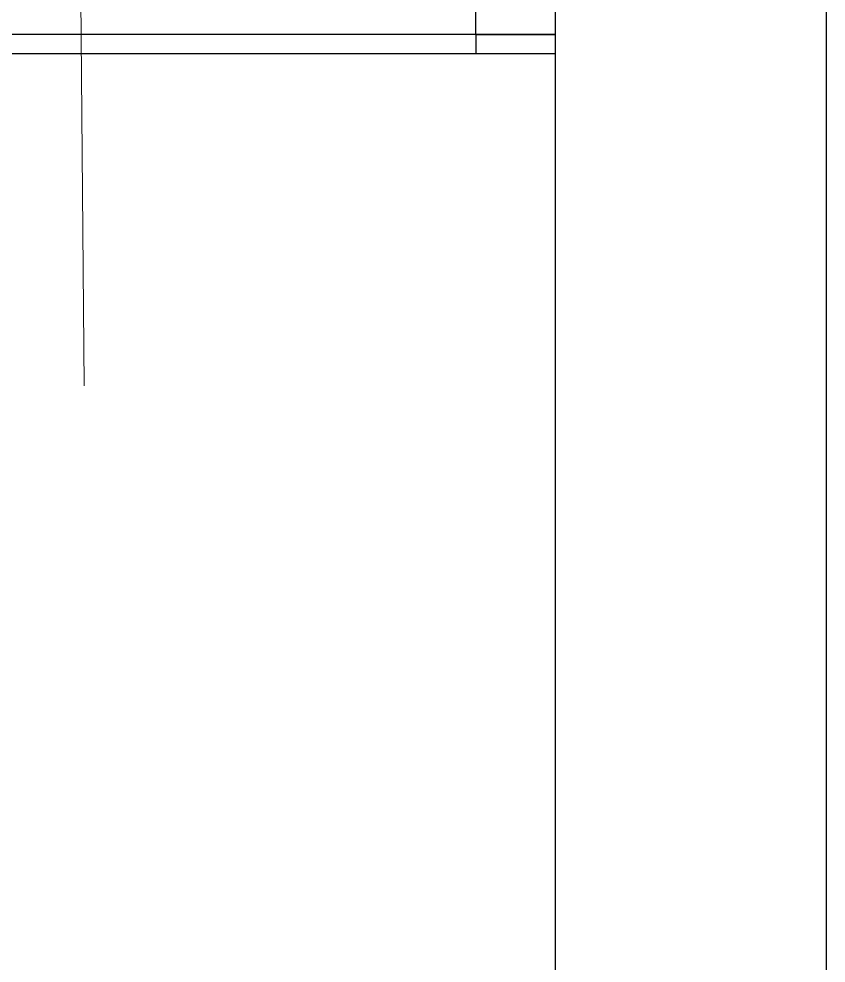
# Model space of a CAD drawing. Header units: millimetres. Extents: x -23083795 to 376618, y 113268 to 3804440.
# Drawn here: x 225362.8 to 225553.7, y 121072.8 to 121296.2 of the extents above; entities that cross this region are included whole.
import ezdxf

# ---------------------------------------------------------------- set-up
doc = ezdxf.new("R2010")
doc.units = ezdxf.units.MM
doc.header["$LTSCALE"] = 6
doc.linetypes.add('CENTER', pattern=[50.8, 31.75, -6.35, 6.35, -6.35])
doc.layers.add('duong tam', color=30, linetype='CENTER', lineweight=5)

msp = doc.modelspace()

# ---------------------------------------------------------------- linework, layer by layer
at = {"color": 2, "lineweight": -3, "ltscale": 30, "extrusion": (0, 1, -2.22045e-16)}
for p, q in [((225489.70097, 120913.35846, -1.36858), (225489.70097, 122312.12253, -1.36858)), ((225553.70097, 122192.29449, -1.36858), (225553.70097, 120956.48691, -1.36858)), ((225470.87105, 121292.4367, -1.36858), (225470.87105, 121320.46361, -1.36858)), ((225470.87105, 121292.4367, -1.36858), (224984.60149, 121292.4367, -1.36858)), ((225489.70097, 121292.4367, -1.36858), (225470.87105, 121292.4367, -1.36858)), ((225470.87105, 121292.4367, -1.36858), (225470.87105, 121287.9367, -1.36858)), ((225470.87105, 121292.4367, -1.36858), (225489.70097, 121292.4367, -1.36858)), ((224984.60149, 121287.9367, -1.36858), (225470.87105, 121287.9367, -1.36858)), ((225470.87105, 121287.9367, -1.36858), (225489.70097, 121287.9367, -1.36858))]:
    msp.add_line(p, q, dxfattribs=at)
at = {"layer": 'duong tam', "ltscale": 6}
msp.add_line((225368.08076, 122352.29449, -1.36858), (225383.29047, 120647.78987, -1.36858), dxfattribs=at)

doc.saveas('drawing.dxf')
